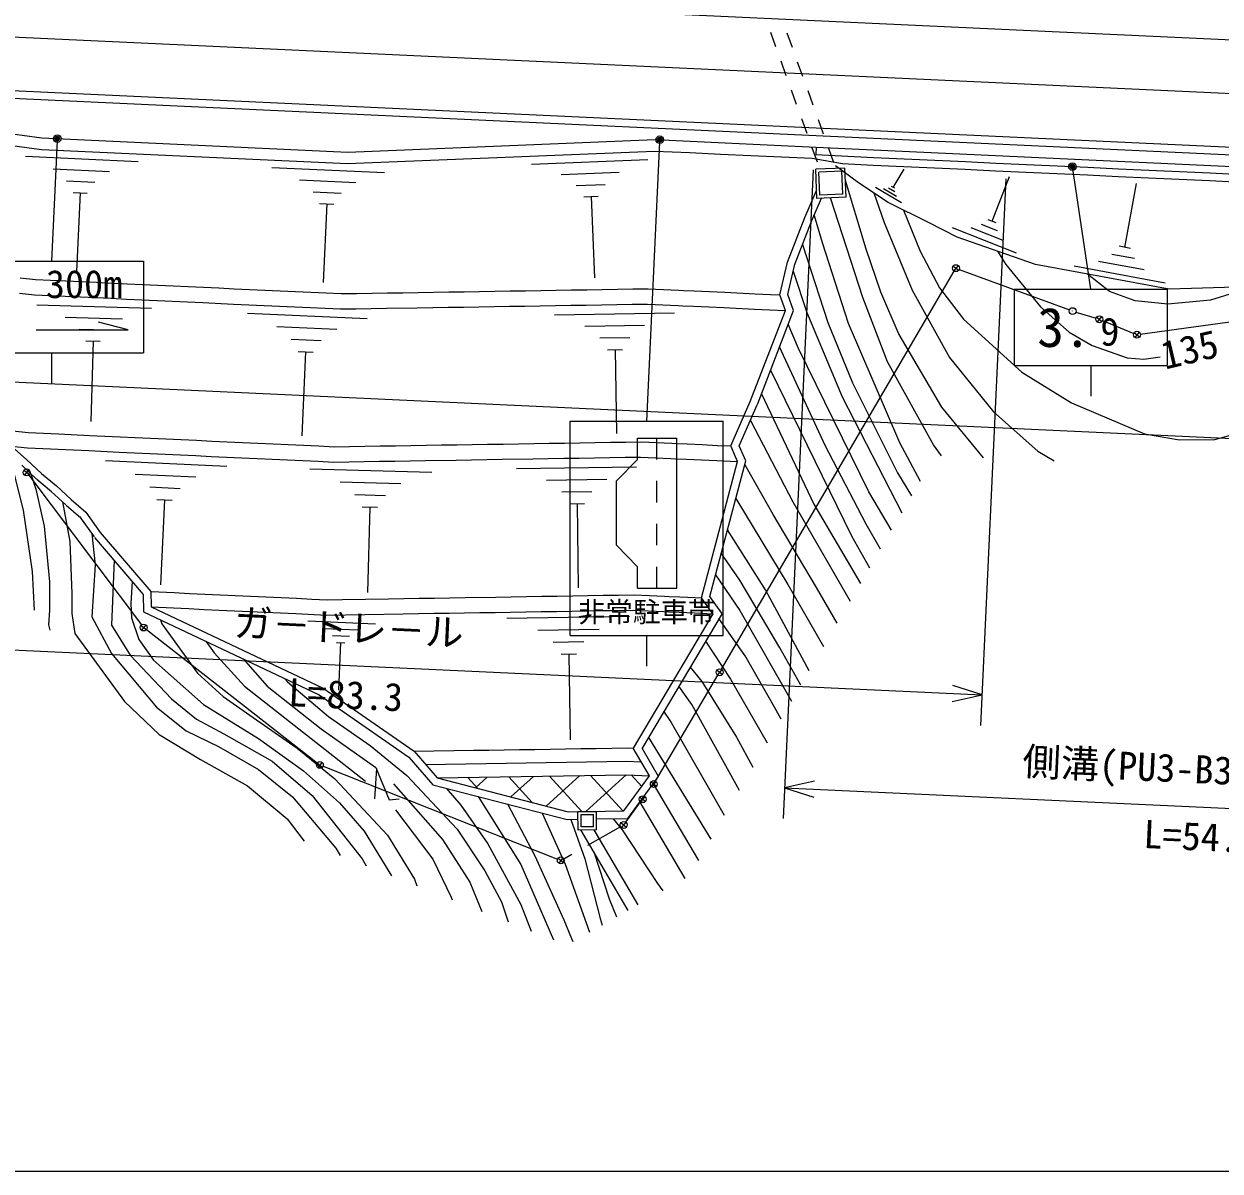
# Model space of a CAD drawing. Units: millimetres, scale not verified. Extents: x 40000 to 680000, y 20000 to 380000.
# Drawn here: x 83601 to 161699, y 205000 to 279878 of the extents above; entities that cross this region are included whole.
import ezdxf
from ezdxf.enums import TextEntityAlignment as Align

# ---------------------------------------------------------------- set-up
doc = ezdxf.new("R2010")
doc.units = ezdxf.units.MM
doc.header["$LTSCALE"] = 1000
doc.header["$PDMODE"] = 32
doc.header["$PDSIZE"] = 500
for name, color, linetype, lineweight in [('M-BGD', 7, 'Continuous', 25), ('M-BMK-ROW', 30, 'Continuous', 25), ('M-STR-HTXT', 7, 'Continuous', 13), ('M-STR-STRC', 7, 'Continuous', 25), ('M-TTL-BAND', 7, 'Continuous', 25)]:
    doc.layers.add(name, color=color, linetype=linetype, lineweight=lineweight)
doc.styles.add('@ＭＳ ゴシック', font='')
doc.styles.add('ＭＳ ゴシック', font='')
doc.styles.get('@ＭＳ ゴシック').set_extended_font_data('@MS Gothic')
doc.styles.get('ＭＳ ゴシック').set_extended_font_data('MS Gothic')

msp = doc.modelspace()

# ---------------------------------------------------------------- linework, layer by layer
at = {"layer": 'M-BGD'}
for p, q in [((65260, 283355), (318088, 271619)), ((65098, 279859), (317926, 268122)), ((132340, 279345), (132678, 278404)), ((133420, 279295), (133758, 278353)), ((133016, 277462), (133354, 276521)), ((134097, 277412), (134435, 276471)), ((64912, 275863), (317740, 264127)), ((64935, 276362), (317764, 264626)), ((64878, 275114), (84775, 272438)), ((133692, 275580), (134030, 274639)), ((134773, 275530), (135111, 274589)), ((64843, 274364), (84740, 271689)), ((134368, 273698), (134707, 272757)), ((135449, 273648), (135787, 272707)), ((84775, 272438), (104753, 271511)), ((104753, 271511), (124813, 272331)), ((124813, 272331), (135319, 271844)), ((135045, 271816), (135383, 270875)), ((135319, 271844), (135296, 271344)), ((135319, 271844), (190875, 269265)), ((83699, 271240), (91058, 270899)), ((84740, 271689), (104719, 270762)), ((104719, 270762), (124778, 271582)), ((116744, 270729), (124328, 271039)), ((136125, 271766), (136463, 270825)), ((85505, 270419), (89184, 270248)), ((99797, 270515), (107143, 270174)), ((137197, 270471), (135299, 270390)), ((135379, 268492), (135299, 270390)), ((137006, 270263), (135507, 270199)), ((138096, 269512), (136600, 270609)), ((137069, 268764), (137006, 270263)), ((137278, 268573), (137197, 270471)), ((140358, 269210), (141066, 270399)), ((86390, 269640), (88230, 269555)), ((101599, 269695), (105273, 269525)), ((118671, 270048), (122463, 270203)), ((135571, 268700), (135507, 270199)), ((140026, 268222), (138096, 269512)), ((146811, 266993), (147959, 269922)), ((155477, 265295), (156243, 269459)), ((86816, 268883), (87736, 268840)), ((87276, 268862), (87037, 263710)), ((102484, 268918), (104320, 268833)), ((119650, 269329), (121546, 269406)), ((134587, 267235), (135357, 269006)), ((137069, 268764), (135571, 268700)), ((140904, 268195), (139206, 269206)), ((140581, 268618), (139731, 269124)), ((140469, 268914), (140045, 269167)), ((140464, 269147), (140252, 269274)), ((102909, 268162), (103827, 268119)), ((103368, 268141), (103129, 262998)), ((120155, 268590), (121103, 268628)), ((120629, 268609), (120846, 263301)), ((135046, 267036), (135685, 268505)), ((137278, 268573), (135379, 268492)), ((142695, 266896), (140026, 268222)), ((133451, 264317), (134587, 267235)), ((147072, 266890), (146549, 267095)), ((133917, 264136), (135046, 267036)), ((144539, 265960), (142695, 266896)), ((148410, 264918), (144227, 266558)), ((147528, 265746), (145437, 266566)), ((147170, 266369), (146124, 266780)), ((149646, 264171), (144539, 265960)), ((156111, 264564), (154624, 264837)), ((155849, 265227), (155105, 265363)), ((132948, 262193), (133451, 264317)), ((133468, 262223), (133937, 264202)), ((158379, 262564), (149646, 264171)), ((158123, 262964), (152175, 264058)), ((156745, 263832), (153771, 264379)), ((164411, 262735), (158379, 262564)), ((133317, 261175), (132948, 262193)), ((133850, 261170), (133468, 262223)), ((84434, 261532), (91931, 261322)), ((98192, 261007), (106017, 260642)), ((118250, 260900), (126067, 261026)), ((131026, 255224), (133317, 261175)), ((131493, 255044), (133850, 261170)), ((86287, 260730), (90036, 260625)), ((100111, 260133), (104024, 259951)), ((120217, 260149), (124126, 260213)), ((87203, 259954), (89077, 259901)), ((101053, 259305), (103009, 259214)), ((121207, 259383), (123161, 259415)), ((87651, 259191), (88588, 259165)), ((88119, 259178), (87973, 253930)), ((121708, 258610), (122685, 258625)), ((122197, 258617), (122285, 253145)), ((101506, 258500), (102484, 258454)), ((101995, 258477), (101739, 252999)), ((129754, 252331), (131026, 255224)), ((130300, 252330), (131484, 255023)), ((82797, 252323), (83800, 251435)), ((130199, 251309), (129754, 252331)), ((130727, 251349), (130300, 252330)), ((83458, 251070), (84418, 250173)), ((83800, 251435), (84759, 250538)), ((88924, 251376), (96851, 251007)), ((102273, 250836), (110227, 250616)), ((115755, 250867), (123606, 250970)), ((127837, 242409), (130199, 251309)), ((128381, 242509), (130727, 251349)), ((84439, 250154), (85402, 249348)), ((84759, 250538), (85723, 249732)), ((90869, 250491), (94832, 250306)), ((104239, 249985), (108217, 249875)), ((117728, 250108), (121654, 250159)), ((85384, 249364), (86344, 248479)), ((85723, 249732), (86683, 248846)), ((91823, 249652), (93805, 249560)), ((105212, 249162), (107200, 249107)), ((118720, 249336), (120683, 249361)), ((86357, 248467), (87320, 247640)), ((86683, 248846), (87646, 248019)), ((92282, 248837), (93272, 248790)), ((92777, 248813), (92519, 243265)), ((105687, 248353), (106681, 248326)), ((119221, 248557), (120202, 248570)), ((119712, 248563), (119784, 243068)), ((87237, 247730), (88177, 246402)), ((87646, 248019), (88585, 246691)), ((106184, 248339), (106030, 242771)), ((88205, 246366), (91386, 242637)), ((88585, 246691), (91882, 242827)), ((91386, 242637), (91415, 241504)), ((91882, 242827), (91907, 241824)), ((128583, 241373), (127837, 242409)), ((129166, 241418), (128381, 242509)), ((91415, 241504), (102879, 236094)), ((91907, 241824), (103130, 236528)), ((128583, 241373), (123384, 232608)), ((129180, 241400), (123964, 232607)), ((102131, 240918), (106546, 240713)), ((115138, 241083), (123143, 241212)), ((103214, 240426), (105422, 240323)), ((103746, 239958), (104849, 239907)), ((117152, 240315), (121155, 240379)), ((104001, 239504), (104553, 239478)), ((104277, 239491), (104134, 236400)), ((118166, 239530), (120167, 239562)), ((118679, 238738), (119680, 238754)), ((119179, 238746), (119269, 233142)), ((102879, 236094), (108742, 232027)), ((103130, 236528), (109079, 232401)), ((124370, 233292), (128446, 226657)), ((108742, 232027), (110306, 230219)), ((109079, 232401), (110582, 230664)), ((123025, 232625), (123384, 232608)), ((124445, 230793), (123384, 232608)), ((125042, 230761), (123964, 232607)), ((106614, 231270), (106493, 229304)), ((110582, 230664), (119138, 228451)), ((112583, 230696), (113239, 229977)), ((113080, 230018), (113846, 230717)), ((115251, 230739), (116780, 229061)), ((115392, 229420), (116868, 230765)), ((117705, 228822), (119890, 230814)), ((117918, 230782), (120029, 228466)), ((120288, 228470), (122915, 230864)), ((120585, 230825), (122696, 228508)), ((122765, 228509), (124445, 230793)), ((123020, 228013), (125042, 230761)), ((123270, 230847), (123942, 230110)), ((110306, 230219), (119078, 227950)), ((124679, 230268), (127638, 225274)), ((107441, 229241), (108093, 229302)), ((123809, 229086), (126762, 224103)), ((119138, 228451), (122765, 228509)), ((119777, 228462), (120977, 228480)), ((119795, 227262), (119777, 228462)), ((119980, 228265), (120780, 228277)), ((119992, 227465), (119980, 228265)), ((120792, 227477), (120780, 228277)), ((120995, 227280), (120977, 228480)), ((119078, 227950), (119784, 227962)), ((120995, 227280), (119795, 227262)), ((123043, 222011), (119964, 227265)), ((120792, 227477), (119992, 227465)), ((123697, 222378), (120826, 227278)), ((120984, 227981), (123020, 228013))]:
    msp.add_line(p, q, dxfattribs=at)
for points in [[(124778, 271582), (127076, 271476), (127077, 271476), (129075, 271383), (131072, 271290), (133070, 271197), (135068, 271105), (137054, 270762)], [(135296, 271344), (139075, 271169), (141073, 271076), (143071, 270983), (145069, 270891), (147067, 270798), (149065, 270705), (151063, 270612), (153060, 270520), (155058, 270427), (157056, 270334), (159054, 270241), (161052, 270149), (163050, 270056)], [(137054, 270762), (139052, 270669), (141050, 270577), (143048, 270484), (145046, 270391), (147044, 270298), (149041, 270206), (151039, 270113), (153037, 270020), (155035, 269927), (157033, 269835), (159031, 269742), (161029, 269649), (163026, 269557)], [(137231, 269669), (138580, 265188), (139517, 262380), (140732, 259605), (143517, 254859), (146241, 251566)], [(139089, 268848), (139761, 266916), (141600, 262502), (144039, 258095), (146900, 254565), (149805, 251992), (150864, 251351)], [(143505, 251693), (142996, 252393), (139978, 257823), (138368, 262010), (136256, 268529)], [(135196, 267381), (135719, 265608), (137412, 260350), (140765, 252562), (142112, 250022)], [(141021, 267727), (142125, 265040), (143385, 262652), (144949, 260617), (148764, 257137), (151999, 255136), (156769, 253129), (159054, 252738), (161356, 252744), (163399, 253318), (164400, 254049), (165290, 255176), (170054, 262094), (171157, 263371)], [(134438, 265476), (136079, 260381), (137696, 256448), (140648, 250580), (141560, 249079)], [(147176, 265036), (147708, 264184), (149972, 261408), (151849, 259765), (153357, 258879), (155622, 258083), (156720, 257986), (157788, 258152)], [(83350, 263307), (84346, 263198), (85345, 263152), (86344, 263105), (87343, 263059), (88342, 263013), (89341, 262966), (90340, 262920), (91338, 262873), (92337, 262827), (93336, 262781), (94335, 262734), (95334, 262688), (96333, 262642), (97332, 262595), (98331, 262549), (99330, 262503), (100329, 262456), (101328, 262410), (102327, 262363), (103326, 262317), (104324, 262271), (105326, 262287), (106328, 262303), (107330, 262319), (108332, 262335), (109334, 262351), (110335, 262367), (111337, 262383), (112339, 262399), (113341, 262415), (114343, 262431), (115344, 262447), (116346, 262463), (117348, 262479), (118350, 262496), (119352, 262512), (120354, 262528), (121355, 262544), (122357, 262560), (123359, 262576), (124361, 262592), (125360, 262546), (126359, 262499), (126659, 262485), (127358, 262453), (128357, 262406), (129356, 262360), (131353, 262267), (132352, 262221), (132948, 262193)], [(133829, 263747), (134711, 261043), (137033, 255544), (140910, 247967)], [(163318, 262704), (162612, 262322), (161069, 261845), (158286, 261589), (156152, 261804), (154484, 262417), (153053, 263544)], [(83304, 262308), (84300, 262199), (85299, 262153), (86297, 262106), (87296, 262060), (88295, 262014), (89294, 261967), (90293, 261921), (91292, 261875), (92291, 261828), (94289, 261735), (95288, 261689), (97286, 261596), (98285, 261550), (99283, 261504), (100282, 261457), (101281, 261411), (102280, 261364), (103279, 261318), (104278, 261272), (105280, 261288), (106282, 261304), (107284, 261320), (109287, 261352), (110289, 261368), (111291, 261384), (112293, 261400), (113294, 261416), (114296, 261432), (115298, 261448), (116300, 261465), (117302, 261481), (118304, 261497), (119305, 261513), (120307, 261529), (121309, 261545), (122311, 261561), (123313, 261577), (124315, 261593), (125313, 261547), (126312, 261500), (126613, 261486), (127311, 261454), (128310, 261408), (129309, 261361), (131307, 261268), (132306, 261222), (133317, 261175)], [(140247, 246833), (138771, 249340), (134164, 258692), (133507, 260278)], [(139520, 245591), (138595, 247221), (135904, 252361), (132940, 258804)], [(132356, 257288), (137635, 246468), (138804, 244366)], [(131756, 255728), (135183, 248530), (138214, 243358)], [(131031, 253991), (133810, 248683), (137538, 242202)], [(82886, 253318), (83882, 253209), (84881, 253162), (85880, 253116), (87878, 253023), (88877, 252977), (89876, 252931), (90875, 252884), (91874, 252838), (92873, 252791), (93872, 252745), (94870, 252699), (95869, 252652), (97867, 252560), (98866, 252513), (99865, 252467), (100864, 252421), (101863, 252374), (102862, 252328), (103861, 252281), (104863, 252297), (105864, 252314), (106866, 252330), (107868, 252346), (108870, 252362), (109872, 252378), (110874, 252394), (111875, 252410), (112877, 252426), (113879, 252442), (114881, 252458), (115883, 252474), (116884, 252490), (117886, 252506), (118888, 252522), (119890, 252538), (120892, 252554), (121894, 252571), (122895, 252587), (123897, 252603), (124896, 252556), (125895, 252510), (126196, 252496), (126894, 252464), (127893, 252417), (128892, 252371), (129754, 252331)], [(82797, 252323), (83836, 252210), (85834, 252117), (87832, 252024), (89829, 251932), (90828, 251885), (92826, 251793), (93825, 251746), (94824, 251700), (95823, 251653), (96822, 251607), (97821, 251561), (98820, 251514), (99819, 251468), (100818, 251422), (101817, 251375), (102815, 251329), (103814, 251282), (104816, 251299), (105818, 251315), (106820, 251331), (107822, 251347), (109825, 251379), (111829, 251411), (112831, 251427), (113833, 251443), (114834, 251459), (116838, 251491), (117840, 251507), (118842, 251523), (119844, 251540), (120845, 251556), (121847, 251572), (122849, 251588), (123851, 251604), (124850, 251557), (125849, 251511), (126149, 251497), (126848, 251465), (127847, 251418), (128845, 251372), (130199, 251309)], [(84302, 241610), (84168, 244145), (83579, 248138), (82923, 250726), (82473, 251943)], [(136702, 240772), (135342, 243100), (132516, 247848), (130666, 251120)], [(84052, 250514), (84381, 249503), (84915, 247091), (85270, 243451), (85265, 241610), (85210, 240651), (85282, 240310)], [(86122, 248683), (86590, 246085), (86728, 242673), (86721, 241403), (86923, 240094), (90158, 235656), (92431, 233507), (95121, 231860), (98204, 230145), (100789, 227988), (101908, 226532)], [(130078, 248903), (133482, 243295), (135804, 239236)], [(134879, 237656), (132016, 242929), (129535, 246856)], [(88038, 246599), (88248, 244569), (88026, 241178), (89323, 238794), (92248, 235271), (94194, 233742), (96299, 232715), (98909, 231212), (101129, 229433), (103960, 226067), (104258, 225601)], [(134329, 236715), (132955, 239144), (130334, 243564), (129128, 245323)], [(89492, 244879), (89328, 240635), (90538, 238685), (93232, 235833), (94872, 234499), (96650, 233535), (99803, 231765), (102411, 229521), (105692, 225379), (105956, 224929)], [(128753, 243910), (130346, 241582), (133718, 235671)], [(90670, 243484), (90583, 242055), (90616, 241107), (91098, 239704), (92058, 238359), (95335, 235448), (98925, 233231), (101863, 231116), (104196, 229031), (105823, 227182), (107609, 224275)], [(91882, 242827), (92409, 242802), (93408, 242756), (94407, 242709), (95406, 242663), (96405, 242617), (97404, 242570), (98402, 242524), (99401, 242478), (100400, 242431), (101399, 242385), (102398, 242339), (103397, 242292), (104399, 242308), (107404, 242356), (108406, 242372), (109408, 242389), (110410, 242405), (111412, 242421), (112413, 242437), (114417, 242469), (115419, 242485), (116421, 242501), (117423, 242517), (118424, 242533), (119426, 242549), (120428, 242565), (121430, 242581), (122432, 242597), (123434, 242613), (124432, 242567), (125431, 242521), (125732, 242507), (126430, 242474), (127429, 242428), (127837, 242409)], [(91907, 241824), (93361, 241757), (94360, 241711), (95359, 241664), (96358, 241618), (97357, 241571), (98356, 241525), (99355, 241479), (101353, 241386), (103351, 241293), (108360, 241374), (109362, 241390), (110363, 241406), (111365, 241422), (112367, 241438), (113369, 241454), (114371, 241470), (115373, 241486), (116374, 241502), (117376, 241518), (118378, 241534), (119380, 241550), (120382, 241566), (121383, 241582), (122385, 241598), (123387, 241615), (124386, 241568), (125385, 241522), (125686, 241508), (126384, 241475), (127383, 241429), (128583, 241373)], [(92521, 240982), (92605, 240710), (94944, 237498), (96615, 235982), (98570, 234606), (101432, 232597), (103909, 230593), (107339, 226915), (109098, 224060), (109251, 223624)], [(133034, 234501), (132617, 235277), (130684, 238622), (128981, 241064)], [(95468, 239591), (96018, 238832), (98007, 236658), (105909, 230447)], [(128104, 239586), (129738, 237105), (132125, 232947)], [(97906, 238440), (99493, 236643), (103008, 233869), (106583, 231344), (107441, 229241)], [(127100, 237894), (127863, 236947), (130123, 233321), (131199, 231364)], [(100617, 237161), (100815, 236928), (103489, 234666), (106208, 232781), (108602, 230831), (111884, 227327), (113704, 224606), (114778, 222564), (115220, 221261)], [(130314, 229850), (127207, 235465), (126366, 236656)], [(129351, 228203), (125798, 234404), (125390, 235011)], [(109079, 232401), (112952, 232464), (113953, 232480), (114955, 232496), (115957, 232512), (116959, 232528), (117961, 232544), (118963, 232560), (119964, 232576), (120966, 232592), (123025, 232625)], [(109819, 231546), (122957, 231757), (123907, 231713)], [(110582, 230664), (122943, 230863), (124445, 230793)], [(107721, 230279), (110929, 226639), (112719, 223851), (113490, 221946)], [(111159, 229999), (112121, 228887), (113894, 226352), (116052, 222396), (116725, 220665)], [(113267, 229453), (116049, 225012), (118184, 220087)], [(115171, 228961), (116955, 225567), (118859, 221389), (119361, 220172), (119441, 219984)], [(107859, 228572), (110289, 225350), (111504, 222877), (111569, 222706)], [(117447, 228372), (118950, 225038), (120520, 220591)], [(119312, 227954), (120215, 225379), (121215, 221477), (121349, 221058)], [(125327, 223296), (124986, 223775), (122678, 227267), (122099, 227999)], [(120800, 225838), (121818, 222761), (122285, 221584)]]:
    msp.add_lwpolyline(points, dxfattribs=at)
at = {"layer": 'M-BMK-ROW'}
for p, q in [((144279, 264074), (144633, 263795)), ((144595, 264111), (144317, 263758)), ((129143, 237753), (144343, 263740)), ((144667, 263857), (151862, 261210)), ((152073, 261132), (152061, 261141)), ((152288, 261066), (153602, 260665)), ((153641, 260738), (153994, 260460)), ((153957, 260776), (153678, 260422)), ((154025, 260513), (156061, 259673)), ((156492, 259619), (164107, 260687)), ((156092, 259727), (156446, 259448)), ((156408, 259764), (156130, 259411)), ((83604, 250746), (83957, 250467)), ((83919, 250783), (83641, 250430)), ((83916, 250427), (91282, 240658)), ((91240, 240618), (91594, 240340)), ((91556, 240656), (91278, 240302)), ((91595, 240340), (102746, 231646)), ((128853, 237698), (129207, 237419)), ((129169, 237735), (128891, 237382)), ((124841, 230455), (128915, 237365)), ((102747, 231647), (103100, 231368)), ((103063, 231684), (102784, 231331)), ((103133, 231425), (118445, 225361)), ((124550, 230401), (124904, 230122)), ((124866, 230438), (124588, 230085)), ((122898, 227774), (123867, 229092)), ((123824, 229413), (124177, 229135)), ((124140, 229451), (123861, 229097)), ((120413, 226269), (122569, 227482)), ((122588, 227731), (122942, 227453)), ((122904, 227769), (122626, 227416)), ((118477, 225418), (118831, 225139)), ((118793, 225455), (118515, 225102)), ((118850, 225389), (119364, 225678))]:
    msp.add_line(p, q, dxfattribs=at)
for centre in [(144456, 263935), (152073, 261132), (153817, 260599), (156269, 259588), (83780, 250607), (91417, 240479), (129030, 237558), (102924, 231507), (124727, 230262), (124001, 229274), (122765, 227592), (118654, 225279)]:
    msp.add_circle(centre, 225, dxfattribs=at)
at = {"layer": 'M-STR-HTXT'}
for p, q in [((135132, 270351), (133167, 228018)), ((147719, 269767), (146062, 234087)), ((64054, 257383), (428271, 240476)), ((63244, 239934), (146155, 236085)), ((146155, 236085), (144249, 236692)), ((144201, 235658), (146155, 236085)), ((135213, 230443), (133260, 230016)), ((133260, 230016), (187801, 227484)), ((133260, 230016), (135165, 229409))]:
    msp.add_line(p, q, dxfattribs=at)
at = {"layer": 'M-STR-STRC'}
for p, q in [((85767, 272242), (85403, 264400)), ((125105, 272168), (124260, 253949)), ((153253, 262575), (152082, 270418)), ((79403, 264400), (91403, 264400)), ((91403, 264400), (91403, 258400)), ((148253, 262575), (158253, 262575)), ((148253, 262575), (148253, 257575)), ((158253, 262575), (158253, 257575)), ((90403, 259900), (88471, 260418)), ((84403, 259900), (90403, 259900)), ((79403, 258400), (91403, 258400)), ((85403, 258400), (85403, 256400)), ((148253, 257575), (158253, 257575)), ((153253, 257575), (153253, 255575)), ((119260, 239949), (119260, 253949)), ((119260, 253949), (129260, 253949)), ((129260, 239949), (129260, 253949)), ((123669, 251449), (123669, 252849)), ((123669, 252849), (126224, 252849)), ((124914, 251449), (124914, 252849)), ((126224, 243049), (126224, 252849)), ((123669, 251449), (122296, 250049)), ((122296, 245849), (122296, 250049)), ((124914, 248649), (124914, 250049)), ((124914, 245849), (124914, 247249)), ((122296, 245849), (123669, 244449)), ((123669, 243049), (123669, 244449)), ((124914, 243049), (124914, 244449)), ((123669, 243049), (126224, 243049)), ((119260, 239949), (129260, 239949)), ((124260, 239949), (124260, 237949))]:
    msp.add_line(p, q, dxfattribs=at)
for centre, radius in [((85774, 272392), 150), ((85774, 272392), 120), ((85774, 272392), 90), ((85774, 272392), 60), ((85774, 272392), 30), ((125112, 272318), 150), ((125112, 272318), 120), ((125112, 272318), 90), ((125112, 272318), 60), ((125112, 272318), 30), ((152060, 270566), 150), ((152060, 270566), 120), ((152060, 270566), 90), ((152060, 270566), 60), ((152060, 270566), 30)]:
    msp.add_circle(centre, radius, dxfattribs=at)
for p in [(85774, 272392), (125112, 272318), (152060, 270566)]:
    msp.add_point(p, dxfattribs=at)
at = {"layer": 'M-TTL-BAND'}
msp.add_line((40000, 205000), (579000, 205000), dxfattribs=at)

# ---------------------------------------------------------------- texts
at = {"layer": 'M-BGD', "style": 'ＭＳ ゴシック'}
msp.add_text('135', height=1833, rotation=13.346, dxfattribs=at).set_placement((159709, 258637), align=Align.MIDDLE_CENTER)
at = {"layer": 'M-STR-HTXT', "style": 'ＭＳ ゴシック'}
for s, p in [('ガ－ドレ－ル', (104746, 239008)), ('側溝(PU3-B300-H300)', (160577, 229749))]:
    msp.add_text(s, height=1833, rotation=357.342, dxfattribs=at).set_placement(p, align=Align.BOTTOM_CENTER)
at = {"layer": 'M-STR-HTXT', "style": '@ＭＳ ゴシック'}
for s, p in [('L=83.3', (104653, 237011)), ('L=54.6', (160484, 227751))]:
    msp.add_text(s, height=1833, rotation=357.342, dxfattribs=at).set_placement(p, align=Align.TOP_CENTER)
at = {"layer": 'M-STR-STRC', "style": 'ＭＳ ゴシック'}
for s, height, p in [('300m', 1833, (87528, 262900)), ('非常駐車帯', 1320, (124260, 241499))]:
    msp.add_text(s, height=height, dxfattribs=at).set_placement(p, align=Align.MIDDLE_CENTER)
msp.add_text('3.', height=2566, dxfattribs=at).set_placement((153253, 260075), align=Align.MIDDLE_RIGHT)
msp.add_text('9', height=1833, dxfattribs=at).set_placement((154503, 258325), align=Align.BOTTOM_CENTER)

doc.saveas('drawing.dxf')
